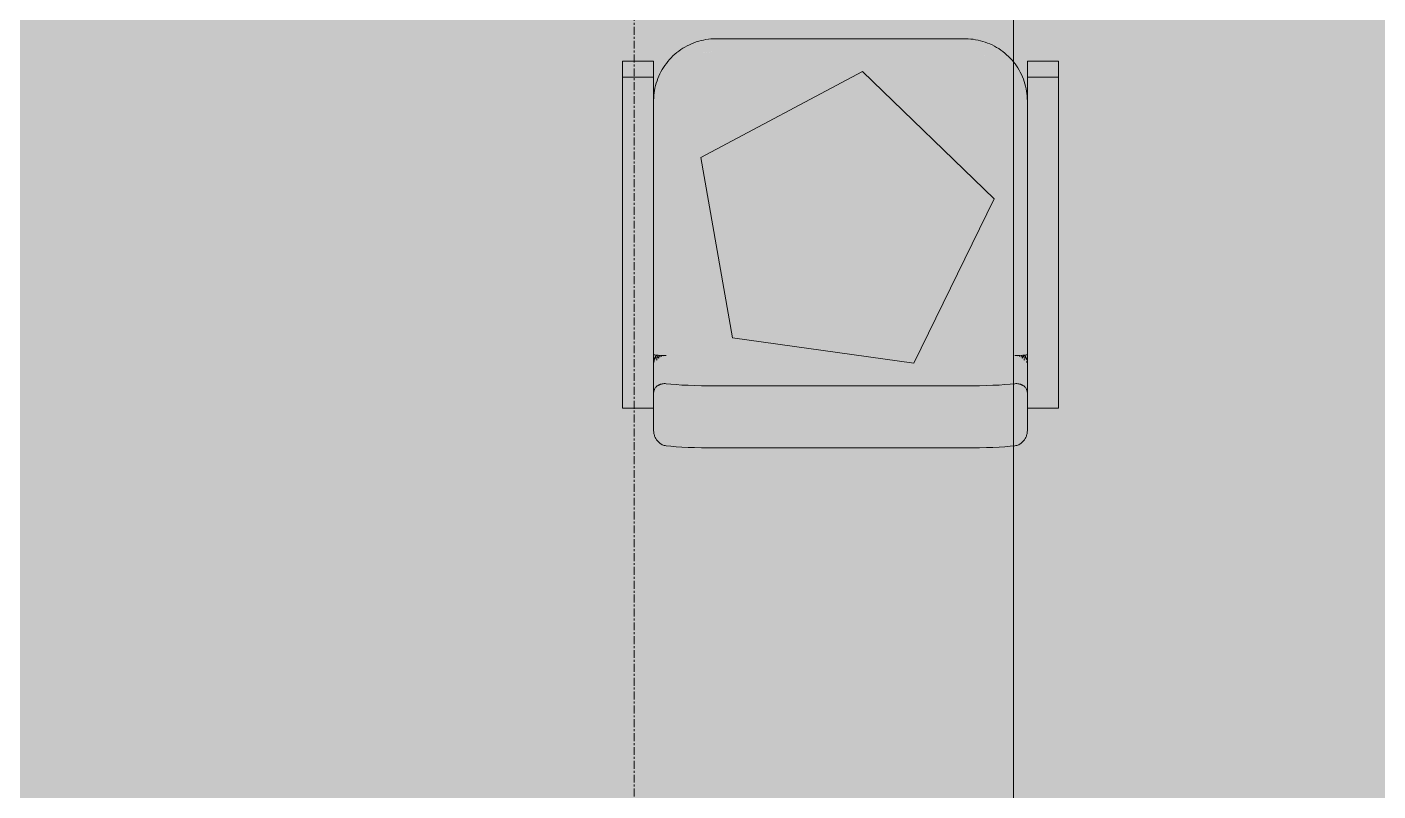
# Model space of a CAD drawing. Header units: inches. Extents: x -3304 to -1623, y 8184 to 9003.
# Drawn here: x -2140.1 to -2054.8, y 8633.8 to 8682.1 of the extents above; entities that cross this region are included whole.
import ezdxf

# ---------------------------------------------------------------- set-up
doc = ezdxf.new("R2010")
doc.units = ezdxf.units.IN
doc.header["$MEASUREMENT"] = 0
doc.linetypes.add('Grid Line 1_2_', pattern=[0.875, 0.5, -0.125, 0.125, -0.125])
for name, color, linetype, lineweight in [('A-FLOR', 192, 'Continuous', 18), ('G-ANNO-SYMB', 111, 'Continuous', 9), ('I-FURN', 30, 'Continuous', 9), ('S-GRID-1', 1, 'Grid Line 1_2_', 9)]:
    doc.layers.add(name, color=color, linetype=linetype, lineweight=lineweight)

# ---------------------------------------------------------------- blocks, each defined once
blk = doc.blocks.new('Office_chair_with_leather_seat_18133 - Office_chair_with_leather_seat_18133-2126149-FLOOR PLAN - 2ND FLOOR')
at = {"layer": 'I-FURN'}
for points in [[(10.432, -13.539), (11.024, -13.539), (11.131, -12.724), (11.449, -11.96), (11.96, -11.301), (12.641, -10.794), (13.41, -10.49), (14.173, -10.389), (14.173, -9.602), (13.154, -9.736), (12.482, -10.001), (12.205, -10.129), (11.338, -10.817), (10.908, -11.368), (10.764, -11.57), (10.358, -12.59), (10.3, -12.946), (10.256, -13.539), (10.408, -13.539)], [(13.154, -9.736), (13.41, -9.692), (13.311, -9.707)], [(29.921, -10.389), (29.921, -9.602), (14.173, -9.602), (14.173, -10.389), (27.032, -10.389)], [(33.686, -13.539), (33.858, -13.539), (33.724, -12.52), (33.459, -11.848), (33.331, -11.57), (32.643, -10.704), (32.087, -10.27), (31.877, -10.124), (30.87, -9.723), (30.564, -9.671), (29.921, -9.602), (29.921, -10.389), (30.76, -10.506), (31.496, -10.811), (32.176, -11.348), (32.666, -12.006), (32.964, -12.724), (33.071, -13.539), (33.647, -13.539)], [(10.236, -12.037), (10.236, -11.017), (8.268, -11.017), (8.268, -12.037), (8.87, -12.037)], [(33.858, -12.037), (35.827, -12.037), (35.827, -11.017), (33.858, -11.017), (33.858, -11.774)], [(8.268, -32.144), (10.236, -32.144), (10.236, -12.037), (8.268, -12.037), (8.268, -29.019)], [(33.858, -32.144), (35.827, -32.144), (35.827, -12.037), (33.858, -12.037), (33.858, -31.974)], [(11.024, -29.616), (11.024, -13.539), (10.236, -13.539), (10.256, -29.563), (10.467, -29.596), (10.905, -29.615), (10.99, -29.616)], [(33.071, -29.616), (33.686, -29.59), (33.858, -29.548), (33.839, -13.539), (33.071, -13.539), (33.071, -29.615)], [(21.017, -31.532), (30.826, -31.523), (32.444, -31.453), (33.071, -31.395), (33.071, -29.616), (11.024, -29.616), (11.024, -31.395), (11.65, -31.453), (13.268, -31.523), (14.173, -31.532), (17.951, -31.532)], [(14.173, -35.454), (14.173, -31.532), (12.412, -31.496), (10.778, -31.402), (10.56, -31.479), (10.427, -31.567), (10.321, -31.691), (10.257, -31.829), (10.236, -31.974), (10.257, -34.542), (10.321, -34.751), (10.427, -34.945), (10.579, -35.115), (10.778, -35.246), (11.024, -35.317), (11.65, -35.375), (13.268, -35.445)], [(17.951, -35.454), (29.921, -35.454), (29.921, -31.532), (14.173, -31.532), (14.173, -35.454)], [(29.921, -35.454), (31.682, -35.418), (33.071, -35.317), (33.316, -35.246), (33.515, -35.115), (33.667, -34.945), (33.774, -34.751), (33.837, -34.542), (33.858, -34.327), (33.837, -31.829), (33.774, -31.691), (33.667, -31.567), (33.515, -31.466), (33.316, -31.402), (33.071, -31.395), (32.444, -31.453), (30.826, -31.523), (29.921, -31.532), (29.921, -33.647)], [(10.236, -32.931), (10.236, -32.144), (8.268, -32.144), (8.268, -32.931), (10.1, -32.931)], [(33.858, -32.931), (35.827, -32.931), (35.827, -32.144), (33.858, -32.144), (33.858, -32.904)]]:
    blk.add_hatch(color=256, dxfattribs=at).paths.add_polyline_path(points, flags=0)
h = blk.add_hatch(color=256, dxfattribs=at)
h.paths.add_polyline_path([(33.858, -13.539), (33.753, -12.677), (33.788, -12.946), (33.839, -13.371)], flags=0)
h.paths.add_polyline_path([(33.331, -11.57), (32.839, -10.917), (33.106, -11.276), (33.264, -11.483)], flags=0)
h.paths.add_polyline_path([(31.89, -10.129), (31.172, -9.821), (31.423, -9.935), (31.677, -10.041)], flags=0)
h = blk.add_hatch(color=256, dxfattribs=at)
h.paths.add_polyline_path([(33.071, -29.616), (33.071, -13.539), (32.964, -12.724), (32.649, -11.964), (32.148, -11.312), (31.496, -10.811), (30.736, -10.497), (29.921, -10.389), (14.173, -10.389), (13.335, -10.506), (12.598, -10.811), (11.946, -11.312), (11.446, -11.964), (11.131, -12.724), (11.024, -13.539), (11.024, -29.616), (31.572, -29.616)], flags=0)
h.paths.add_polyline_path([(33.255, -29.639), (33.225, -29.634), (33.246, -29.638)], flags=0)
h = blk.add_hatch(color=256, dxfattribs=at)
h.paths.add_polyline_path([(10.236, -31.974), (10.257, -31.829), (10.321, -31.691), (10.427, -31.567), (10.579, -31.466), (10.778, -31.402), (11.024, -31.395), (11.024, -29.616), (10.839, -29.616), (10.82, -29.614), (10.772, -29.62), (10.728, -29.679), (10.672, -29.695), (10.648, -29.622), (10.579, -29.759), (10.527, -29.773), (10.51, -29.68), (10.427, -29.896), (10.403, -29.914), (10.408, -29.78), (10.408, -29.601), (10.38, -29.656), (10.374, -29.818), (10.337, -29.89), (10.352, -29.689), (10.308, -29.809), (10.304, -30.064), (10.273, -29.875), (10.259, -29.936), (10.246, -29.998), (10.236, -30.407), (10.236, -31.875)], flags=0)
h.paths.add_polyline_path([(10.527, -29.755), (10.533, -29.601), (10.506, -29.616), (10.519, -29.717)], flags=0)
h.paths.add_polyline_path([(10.685, -29.645), (10.682, -29.61), (10.674, -29.621), (10.682, -29.639)], flags=0)
h = blk.add_hatch(color=256, dxfattribs=at)
h.paths.add_polyline_path([(10.254, -30.248), (10.264, -30.096), (10.254, -30.233)], flags=0)
h.paths.add_polyline_path([(10.307, -30.085), (10.319, -30.024), (10.294, -29.809), (10.285, -29.905), (10.306, -30.077)], flags=0)
h.paths.add_polyline_path([(10.403, -29.922), (10.477, -29.789), (10.519, -29.721), (10.533, -29.789), (10.598, -29.723), (10.655, -29.608), (10.545, -29.623), (10.519, -29.717), (10.476, -29.596), (10.427, -29.602), (10.403, -29.919)], flags=0)
h.paths.add_polyline_path([(10.337, -29.89), (10.388, -29.775), (10.368, -29.656), (10.352, -29.689)], flags=0)
h.paths.add_polyline_path([(10.672, -29.701), (10.778, -29.613), (10.69, -29.621), (10.672, -29.616), (10.665, -29.622), (10.672, -29.697)], flags=0)
h.paths.add_polyline_path([(10.84, -29.639), (10.87, -29.634), (10.846, -29.615), (10.84, -29.636)], flags=0)
h = blk.add_hatch(color=256, dxfattribs=at)
h.paths.add_polyline_path([(33.858, -31.974), (33.836, -30.231), (33.83, -30.13), (33.82, -29.867), (33.808, -29.867), (33.801, -29.976), (33.775, -30.024), (33.771, -29.739), (33.743, -29.689), (33.757, -29.89), (33.707, -29.775), (33.701, -29.616), (33.667, -29.602), (33.682, -29.912), (33.641, -29.868), (33.576, -29.721), (33.56, -29.789), (33.496, -29.723), (33.43, -29.616), (33.407, -29.693), (33.348, -29.654), (33.316, -29.613), (33.255, -29.636), (33.236, -29.636), (33.071, -29.616), (33.071, -31.395), (33.316, -31.402), (33.576, -31.506), (33.701, -31.607), (33.774, -31.691), (33.837, -31.829), (33.849, -31.908)], flags=0)
h.paths.add_polyline_path([(33.568, -29.755), (33.581, -29.6), (33.548, -29.616), (33.562, -29.713)], flags=0)
h = blk.add_hatch(color=256, dxfattribs=at)
h.paths.add_polyline_path([(33.788, -30.085), (33.801, -29.809), (33.788, -29.783), (33.78, -30.064)], flags=0)
h.paths.add_polyline_path([(33.691, -29.922), (33.686, -29.78), (33.666, -29.592), (33.588, -29.616), (33.562, -29.713), (33.546, -29.602), (33.444, -29.616), (33.515, -29.759), (33.567, -29.773), (33.584, -29.68), (33.667, -29.895), (33.686, -29.914)], flags=0)
h.paths.add_polyline_path([(33.757, -29.89), (33.721, -29.648), (33.715, -29.641), (33.721, -29.818), (33.727, -29.83)], flags=0)
h.paths.add_polyline_path([(33.422, -29.701), (33.41, -29.645), (33.384, -29.61), (33.32, -29.616), (33.367, -29.679), (33.413, -29.695)], flags=0)
h.paths.add_polyline_path([(33.255, -29.639), (33.236, -29.615), (33.246, -29.636)], flags=0)
for p, q in [((29.921, -9.602), (14.173, -9.602)), ((10.236, -11.016), (8.268, -11.016)), ((8.268, -12.037), (8.268, -11.016)), ((10.236, -11.016), (10.236, -12.037)), ((35.827, -11.016), (33.858, -11.016)), ((33.858, -12.037), (33.858, -11.016)), ((35.827, -11.016), (35.827, -12.037)), ((13.214, -17.098), (23.43, -11.666)), ((23.43, -11.666), (31.753, -19.704)), ((8.268, -32.144), (8.268, -12.037)), ((10.236, -12.037), (8.268, -12.037)), ((10.236, -12.037), (10.236, -31.077)), ((33.858, -31.077), (33.858, -12.037)), ((35.827, -12.037), (33.858, -12.037)), ((35.827, -12.037), (35.827, -32.144)), ((15.223, -28.493), (13.214, -17.098)), ((31.753, -19.704), (26.681, -30.103)), ((26.681, -30.103), (15.223, -28.493)), ((10.45, -29.865), (10.408, -29.914)), ((10.578, -29.755), (10.533, -29.789)), ((10.726, -29.675), (10.687, -29.692)), ((11.024, -29.616), (10.848, -29.636)), ((33.246, -29.636), (33.071, -29.616)), ((33.407, -29.692), (33.368, -29.675)), ((33.562, -29.789), (33.516, -29.755)), ((33.686, -29.914), (33.644, -29.865)), ((10.236, -30.205), (10.236, -31.974)), ((33.858, -31.974), (33.858, -30.205)), ((14.173, -31.532), (29.921, -31.532)), ((8.268, -32.931), (8.268, -32.144)), ((10.236, -31.974), (10.236, -34.327)), ((33.858, -34.327), (33.858, -31.974)), ((35.827, -32.144), (35.827, -32.931)), ((8.268, -32.931), (10.236, -32.931)), ((33.858, -32.931), (35.827, -32.931)), ((29.921, -35.454), (14.173, -35.454))]:
    blk.add_line(p, q, dxfattribs=at)
at = {"layer": 'I-FURN', "flags": 128}
for points in [[(14.173, -9.602), (14.016, -9.605), (13.859, -9.615), (13.702, -9.63), (13.546, -9.652), (13.391, -9.68), (13.237, -9.715), (13.085, -9.755), (12.935, -9.802), (12.786, -9.854), (12.64, -9.913), (12.496, -9.977), (12.355, -10.047), (12.217, -10.122), (12.082, -10.203), (11.95, -10.29), (11.822, -10.381), (11.698, -10.478), (11.577, -10.579), (11.461, -10.685), (11.349, -10.796), (11.242, -10.911), (11.139, -11.031), (11.041, -11.154), (10.948, -11.281), (10.86, -11.412), (10.778, -11.546), (10.701, -11.683), (10.63, -11.824), (10.564, -11.967), (10.504, -12.112), (10.45, -12.26), (10.402, -12.41), (10.359, -12.562), (10.323, -12.715), (10.294, -12.87), (10.27, -13.026), (10.252, -13.182), (10.241, -13.339), (10.236, -13.496), (10.236, -13.539)], [(33.858, -13.539), (33.855, -13.382), (33.846, -13.224), (33.83, -13.068), (33.808, -12.912), (33.78, -12.757), (33.745, -12.603), (33.705, -12.451), (33.658, -12.301), (33.606, -12.152), (33.547, -12.006), (33.483, -11.862), (33.413, -11.721), (33.338, -11.583), (33.257, -11.448), (33.171, -11.316), (33.079, -11.188), (32.983, -11.063), (32.881, -10.943), (32.775, -10.827), (32.664, -10.715), (32.549, -10.607), (32.43, -10.505), (32.306, -10.407), (32.179, -10.314), (32.048, -10.226), (31.914, -10.144), (31.777, -10.067), (31.637, -9.995), (31.493, -9.93), (31.348, -9.87), (31.2, -9.815), (31.05, -9.767), (30.898, -9.725), (30.745, -9.689), (30.59, -9.659), (30.435, -9.636), (30.278, -9.618), (30.121, -9.607), (29.964, -9.602), (29.921, -9.602)], [(10.236, -29.548), (10.256, -29.563), (10.314, -29.577), (10.408, -29.59), (10.533, -29.601), (10.682, -29.61), (10.848, -29.615), (11.024, -29.616)], [(33.071, -29.616), (33.246, -29.615), (33.413, -29.61), (33.562, -29.601), (33.686, -29.59), (33.78, -29.577), (33.839, -29.563), (33.858, -29.548)]]:
    blk.add_lwpolyline(points, dxfattribs=at)
at = {"layer": 'I-FURN'}
for centre, major_axis, ratio, start_param, end_param in [((11.024, -30.086), (0.787, 0), 0.996195, 2.454892, 2.499145), ((33.071, -30.086), (0.787, 0), 0.996195, 0.642448, 0.686701), ((14.173, -31.189), (3.937, 0), 0.087156, 3.785094, 4.712389), ((29.921, -31.189), (-3.937, 0), 0.087156, 1.570796, 2.498092), ((14.173, -35.111), (-3.937, 0), 0.087156, 0.643501, 1.570796), ((29.921, -35.111), (3.937, 0), 0.087156, 4.712389, 5.639684)]:
    blk.add_ellipse(centre, major_axis=major_axis, ratio=ratio, start_param=start_param, end_param=end_param, dxfattribs=at)
for points, knots in [([(10.236, -30.131), (10.236, -30.087), (10.242, -29.998), (10.265, -29.893), (10.285, -29.832), (10.292, -29.815)], [0, 0, 0, 0, 0.25, 0.5, 0.6011415, 0.6011415, 0.6011415, 0.6011415]), ([(10.285, -29.834), (10.288, -29.826), (10.294, -29.808), (10.301, -29.791), (10.304, -29.782)], [0.26329077, 0.26329077, 0.26329077, 0.26329077, 0.28571429, 0.31062014, 0.31062014, 0.31062014, 0.31062014]), ([(10.304, -29.782), (10.31, -29.768), (10.324, -29.736), (10.341, -29.705), (10.351, -29.688)], [0.6648973, 0.6648973, 0.6648973, 0.6648973, 0.75, 0.8524564, 0.8524564, 0.8524564, 0.8524564]), ([(33.745, -29.688), (33.755, -29.705), (33.771, -29.736), (33.784, -29.768), (33.79, -29.782)], [0.1475436, 0.1475436, 0.1475436, 0.1475436, 0.25, 0.3351027, 0.3351027, 0.3351027, 0.3351027]), ([(33.79, -29.782), (33.794, -29.791), (33.801, -29.808), (33.807, -29.826), (33.81, -29.834)], [0.68937986, 0.68937986, 0.68937986, 0.68937986, 0.71428571, 0.73670923, 0.73670923, 0.73670923, 0.73670923]), ([(33.803, -29.815), (33.809, -29.832), (33.829, -29.893), (33.852, -29.998), (33.858, -30.087), (33.858, -30.131)], [0.3988585, 0.3988585, 0.3988585, 0.3988585, 0.5, 0.75, 1, 1, 1, 1]), ([(11.024, -31.395), (10.934, -31.388), (10.811, -31.39), (10.689, -31.422), (10.624, -31.446), (10.579, -31.466), (10.537, -31.488), (10.484, -31.521), (10.425, -31.566), (10.367, -31.626), (10.303, -31.712), (10.25, -31.828), (10.236, -31.924), (10.236, -31.974)], [0, 0, 0, 0, 0.166667, 0.25, 0.291667, 0.333333, 0.375, 0.416667, 0.5, 0.583333, 0.666667, 0.833333, 1, 1, 1, 1]), ([(33.858, -31.974), (33.858, -31.924), (33.844, -31.828), (33.792, -31.712), (33.728, -31.626), (33.669, -31.566), (33.61, -31.521), (33.558, -31.488), (33.516, -31.466), (33.47, -31.446), (33.406, -31.422), (33.283, -31.39), (33.16, -31.388), (33.071, -31.395)], [0, 0, 0, 0, 0.166667, 0.333333, 0.416667, 0.5, 0.583333, 0.625, 0.666667, 0.708333, 0.75, 0.833333, 1, 1, 1, 1]), ([(10.236, -34.327), (10.236, -34.4), (10.25, -34.543), (10.303, -34.718), (10.367, -34.851), (10.425, -34.946), (10.484, -35.02), (10.537, -35.076), (10.579, -35.115), (10.624, -35.152), (10.689, -35.199), (10.811, -35.269), (10.934, -35.304), (11.024, -35.317)], [0, 0, 0, 0, 0.166667, 0.333333, 0.416667, 0.5, 0.583333, 0.625, 0.666667, 0.708333, 0.75, 0.833333, 1, 1, 1, 1]), ([(33.071, -35.317), (33.16, -35.304), (33.283, -35.269), (33.406, -35.199), (33.47, -35.152), (33.516, -35.115), (33.558, -35.076), (33.61, -35.02), (33.669, -34.946), (33.728, -34.851), (33.792, -34.718), (33.844, -34.543), (33.858, -34.4), (33.858, -34.327)], [0, 0, 0, 0, 0.166667, 0.25, 0.291667, 0.333333, 0.375, 0.416667, 0.5, 0.583333, 0.666667, 0.833333, 1, 1, 1, 1])]:
    blk.add_open_spline(points, degree=3, knots=knots, dxfattribs=at)
for points in [[(10.349, -29.688), (10.355, -29.677), (10.361, -29.667), (10.368, -29.656)], [(10.378, -29.64), (10.383, -29.632), (10.388, -29.624), (10.393, -29.616)], [(33.701, -29.616), (33.707, -29.624), (33.712, -29.632), (33.717, -29.64)], [(33.727, -29.656), (33.733, -29.667), (33.739, -29.677), (33.745, -29.688)], [(10.25, -29.969), (10.252, -29.958), (10.255, -29.947), (10.257, -29.936)], [(33.838, -29.936), (33.84, -29.947), (33.842, -29.958), (33.844, -29.969)]]:
    blk.add_open_spline(points, degree=3, dxfattribs=at)

msp = doc.modelspace()

# ---------------------------------------------------------------- hatches: boundary and pattern name
at = {"layer": 'A-FLOR'}
h = msp.add_hatch(color=256, dxfattribs=at)
h.paths.add_polyline_path([(-2186.58668, 8700.81938), (-2152.58668, 8700.81938), (-2152.58668, 8698.81938), (-2186.58668, 8698.81938)], flags=0)
h.paths.add_polyline_path([(-2474.2219, 8622.63188), (-2426.93423, 8622.63188), (-2426.93423, 8624.00688), (-2423.93423, 8624.00688), (-2423.93423, 8622.63188), (-2391.18423, 8622.63188), (-2391.18423, 8624.00688), (-2388.18423, 8624.00688), (-2388.18423, 8622.63188), (-2338.33668, 8622.63422), (-2338.33668, 8629.38188), (-2334.33668, 8629.38188), (-2334.33668, 8630.00688), (-2329.21168, 8630.00688), (-2329.21168, 8629.38188), (-2094.93043, 8629.38188), (-2094.93043, 8630.00688), (-2052.61793, 8630.00688), (-2052.61793, 8629.38188), (-2024.58668, 8629.38188), (-2024.58668, 8648.49063), (-2025.21168, 8648.49063), (-2025.21168, 8690.80313), (-2024.58668, 8690.80313), (-2024.58668, 8737.94438), (-2095.51416, 8737.94438), (-2095.51416, 8729.40304), (-2089.7984, 8729.40304), (-2088.21387, 8729.22135), (-2086.7116, 8728.68569), (-2086.32674, 8728.9359), (-2085.89488, 8729.09153), (-2085.43888, 8729.14433), (-2083.66296, 8729.14433), (-2083.40584, 8729.11048), (-2083.16624, 8729.01124), (-2082.96049, 8728.85336), (-2082.80262, 8728.64762), (-2082.70337, 8728.40802), (-2082.66952, 8728.1509), (-2082.66952, 8727.50504), (-2081.55325, 8725.84393), (-2082.66952, 8725.0329), (-2082.66952, 8712.27318), (-2081.55325, 8711.46216), (-2082.66952, 8709.92573), (-2082.66952, 8709.15566), (-2082.70337, 8708.89854), (-2082.83209, 8708.62053), (-2082.96049, 8708.45319), (-2083.16624, 8708.29532), (-2083.40584, 8708.19607), (-2083.66296, 8708.16222), (-2085.43907, 8708.16222), (-2085.89488, 8708.21499), (-2086.32657, 8708.3705), (-2086.71132, 8708.62053), (-2088.21372, 8708.08477), (-2089.7984, 8707.90304), (-2095.51416, 8707.90304), (-2095.51416, 8700.54281), (-2056.14408, 8700.54281), (-2056.14408, 8682.82627), (-2119.1362, 8682.82627), (-2119.1362, 8737.94438), (-2186.58668, 8737.94438), (-2186.58668, 8700.81938), (-2193.33668, 8700.81938), (-2193.33668, 8704.38188), (-2213.71168, 8704.38188), (-2213.71168, 8711.13188), (-2193.33668, 8711.13188), (-2193.33668, 8744.69438), (-2025.21168, 8744.69438), (-2025.21168, 8784.97563), (-2024.58668, 8784.97563), (-2024.58668, 8785.16313), (-2025.21168, 8785.16313), (-2025.21168, 8827.47563), (-2024.58668, 8827.47563), (-2024.58668, 8869.81938), (-2223.08668, 8869.81938), (-2223.08668, 8830.44438), (-2225.08668, 8830.44438), (-2225.08668, 8807.44438), (-2223.08668, 8807.44438), (-2223.08668, 8792.06938), (-2253.33668, 8792.06938), (-2253.33668, 8790.30117), (-2252.94298, 8790.30117), (-2252.94298, 8788.92322), (-2256.74023, 8788.92322), (-2256.74023, 8789.31692), (-2258.11818, 8789.31692), (-2258.11818, 8788.92322), (-2260.08668, 8788.92322), (-2260.08668, 8768.64763), (-2258.07881, 8768.65457), (-2258.07881, 8769.23818), (-2257.92133, 8769.23818), (-2257.92133, 8769.63188), (-2256.93708, 8769.63188), (-2256.93708, 8769.23818), (-2256.7796, 8769.23818), (-2256.77384, 8768.64763), (-2254.40978, 8768.64763), (-2254.39347, 8768.687), (-2254.31839, 8768.78485), (-2254.22054, 8768.85993), (-2254.1066, 8768.90712), (-2253.98432, 8768.92322), (-2253.86204, 8768.90712), (-2253.7481, 8768.85993), (-2253.65026, 8768.78485), (-2253.57518, 8768.687), (-2253.52798, 8768.57306), (-2253.52221, 8768.37236), (-2253.52798, 8768.3285), (-2253.57518, 8768.21456), (-2253.65026, 8768.11671), (-2253.7481, 8768.04163), (-2253.86204, 8767.99444), (-2253.98432, 8767.97834), (-2254.1066, 8767.99444), (-2254.22054, 8768.04163), (-2254.31839, 8768.11671), (-2254.40978, 8768.25393), (-2256.7796, 8768.24698), (-2256.7796, 8767.66338), (-2256.93708, 8767.66338), (-2256.93708, 8728.2933), (-2257.92133, 8728.2933), (-2257.92133, 8767.66338), (-2258.07881, 8767.66338), (-2258.08457, 8768.25393), (-2260.08668, 8768.24698), (-2260.08668, 8750.34054), (-2258.11818, 8750.34054), (-2258.11818, 8710.57676), (-2256.74023, 8710.57676), (-2256.74023, 8750.34054), (-2252.94298, 8750.34054), (-2252.94298, 8748.96259), (-2253.33668, 8748.96259), (-2253.33668, 8711.13188), (-2249.71168, 8711.13188), (-2249.71168, 8704.38188), (-2253.33668, 8704.38188), (-2253.33668, 8673.38188), (-2261.71168, 8673.38188), (-2261.71168, 8680.13188), (-2297.71168, 8680.13188), (-2297.71168, 8673.38188), (-2589.57885, 8673.38188), (-2589.57885, 8667.75688), (-2596.32885, 8667.75688), (-2596.32885, 8680.13188), (-2547.08668, 8680.13188), (-2547.08668, 8709.50688), (-2540.33668, 8709.50688), (-2540.33668, 8745.50688), (-2547.08668, 8745.50688), (-2547.08668, 8869.81938), (-2570.68043, 8869.81938), (-2570.68043, 8869.19438), (-2589.08668, 8869.19438), (-2589.08668, 8793.56938), (-2667.08668, 8793.56938), (-2667.08668, 8869.19438), (-2685.74293, 8869.19438), (-2685.74293, 8869.81938), (-2709.08668, 8869.81938), (-2709.08668, 8827.54483), (-2708.46168, 8827.54483), (-2708.46168, 8785.23233), (-2709.08668, 8785.23233), (-2709.08668, 8785.04483), (-2708.46168, 8785.04483), (-2708.46168, 8742.73233), (-2709.08668, 8742.73233), (-2709.08668, 8669.16983), (-2708.46168, 8669.16983), (-2708.46168, 8630.00688), (-2668.43043, 8630.00688), (-2668.43043, 8629.38188), (-2624.46168, 8629.38188), (-2624.46168, 8630.00688), (-2619.33668, 8630.00688), (-2619.33668, 8629.38188), (-2596.32885, 8629.38188), (-2596.32885, 8631.75688), (-2589.57885, 8631.75688), (-2589.57885, 8629.38188), (-2579.11483, 8629.38188), (-2579.11483, 8628.31938), (-2435.89918, 8628.31938), (-2435.89918, 8630.00688), (-2430.77418, 8630.00688), (-2430.77418, 8628.31938), (-2383.68423, 8628.31938), (-2383.68423, 8625.31938), (-2430.77418, 8625.31938), (-2430.77418, 8623.13188), (-2435.89918, 8623.13188), (-2435.89918, 8625.31938), (-2579.11483, 8625.31938), (-2579.11483, 8622.63188), (-2492.38374, 8622.63188)], flags=0)
h.paths.add_polyline_path([(-2192.71168, 8630.00008), (-2193.33668, 8630.00008), (-2193.33668, 8632.81938), (-2186.58668, 8632.81938), (-2186.58668, 8630.00008), (-2187.21168, 8630.00008)], flags=0)
h.paths.add_polyline_path([(-2152.58668, 8632.81938), (-2186.58668, 8632.81938), (-2186.58668, 8634.81938), (-2152.58668, 8634.81938), (-2152.58668, 8634.15692)], flags=0)
h.paths.add_polyline_path([(-2083.74249, 8655.48999), (-2097.50614, 8655.49918), (-2099.1239, 8655.5697), (-2099.75056, 8655.62724), (-2099.99589, 8655.69841), (-2100.1948, 8655.82977), (-2100.34681, 8655.99958), (-2100.45363, 8656.19369), (-2100.51698, 8656.40226), (-2100.53796, 8656.61753), (-2100.53796, 8658.01342), (-2102.50647, 8658.01342), (-2102.50647, 8679.92781), (-2100.53796, 8679.92781), (-2100.52291, 8677.54557), (-2100.41662, 8678.35433), (-2100.40381, 8678.42436), (-2100.13755, 8679.09964), (-2100.0105, 8679.3739), (-2099.64324, 8679.8755), (-2099.32859, 8680.2356), (-2098.73636, 8680.69589), (-2098.56946, 8680.81494), (-2097.88414, 8681.11177), (-2097.61993, 8681.20825), (-2097.29201, 8681.26821), (-2096.52141, 8681.3424), (-2080.85292, 8681.3424), (-2079.90398, 8681.22105), (-2079.83395, 8681.20825), (-2079.15867, 8680.94198), (-2078.88442, 8680.81494), (-2078.37119, 8680.4381), (-2078.06831, 8680.1884), (-2077.56242, 8679.54079), (-2077.44338, 8679.3739), (-2077.14654, 8678.68858), (-2077.05007, 8678.42436), (-2076.97955, 8677.99813), (-2076.91592, 8677.40539), (-2076.91592, 8679.92781), (-2074.94741, 8679.92781), (-2074.94741, 8658.01342), (-2076.91592, 8658.01342), (-2076.9369, 8656.40226), (-2077.00025, 8656.19369), (-2077.10707, 8655.99958), (-2077.25908, 8655.82977), (-2077.45799, 8655.69841), (-2077.70332, 8655.62724), (-2078.32998, 8655.5697), (-2079.94774, 8655.49918), (-2080.85292, 8655.48999)], flags=0)
h.paths.add_polyline_path([(-2100.53796, 8660.8131), (-2100.49984, 8661.07723), (-2100.38617, 8661.31889), (-2100.38098, 8661.35595), (-2100.53796, 8661.38151), (-2100.53796, 8660.9459)], flags=0)
h.paths.add_polyline_path([(-2076.91592, 8660.8131), (-2076.93566, 8661.38151), (-2077.0729, 8661.32795), (-2076.95404, 8661.07723), (-2076.92538, 8660.9459)], flags=0)
h.paths.add_polyline_path([(-2498.91584, 8680.13188), (-2485.08668, 8680.13188), (-2485.08668, 8698.13188), (-2504.71168, 8698.13188), (-2504.71168, 8704.88188), (-2534.71168, 8704.88188), (-2534.71168, 8698.13188), (-2540.33668, 8698.13188), (-2540.33668, 8680.13188), (-2504.71168, 8680.13188)], flags=0)
h.paths.add_polyline_path([(-2486.91584, 8682.94438), (-2498.91584, 8682.94438), (-2498.91584, 8694.94438), (-2486.91584, 8694.94438), (-2486.91584, 8683.55663)], flags=0)
h.paths.add_polyline_path([(-2095.09716, 8706.15304), (-2095.09716, 8707.42563), (-2085.15195, 8707.42563), (-2085.15195, 8706.15304), (-2092.82341, 8706.15304)], flags=0)
h.paths.add_polyline_path([(-2088.05221, 8729.89719), (-2095.09716, 8729.89719), (-2095.09716, 8731.15304), (-2085.15195, 8731.15304), (-2085.15195, 8729.89719), (-2086.7116, 8729.89719)], flags=0)
h.paths.add_polyline_path([(-2023.83668, 8743.44438), (-2022.83668, 8743.44438), (-2022.83668, 8744.06938), (-2023.83668, 8744.06938)], flags=0)
h.paths.add_polyline_path([(-2147.59717, 8787.56938), (-2147.59717, 8867.56938), (-2069.59717, 8867.56938), (-2069.59717, 8787.56938), (-2129.14707, 8787.56938)], flags=0)
h.paths.add_polyline_path([(-2229.83668, 8798.81938), (-2229.83668, 8807.44438), (-2227.08668, 8807.44438), (-2227.08668, 8822.43103), (-2227.99302, 8822.43103), (-2227.46168, 8825.44438), (-2227.08668, 8823.31765), (-2227.08668, 8832.44438), (-2225.08668, 8832.44438), (-2225.08668, 8855.44438), (-2229.83668, 8855.44438), (-2229.83668, 8869.81938), (-2253.33668, 8869.81938), (-2253.33668, 8798.81938)], flags=0)

# ---------------------------------------------------------------- linework, layer by layer
at = {"layer": 'G-ANNO-SYMB'}
msp.add_line((-2077.79874, 8968.13152), (-2077.79874, 8212.51398), dxfattribs=at)
at = {"layer": 'S-GRID-1'}
msp.add_line((-2101.77418, 8289.59722), (-2101.77418, 8978.71797), dxfattribs=at)

# ---------------------------------------------------------------- block references
at = {"layer": 'I-FURN'}
msp.add_blockref('Office_chair_with_leather_seat_18133 - Office_chair_with_leather_seat_18133-2126149-FLOOR PLAN - 2ND FLOOR', (-2110.77418, 8690.94438), dxfattribs=at)

doc.saveas('drawing.dxf')
